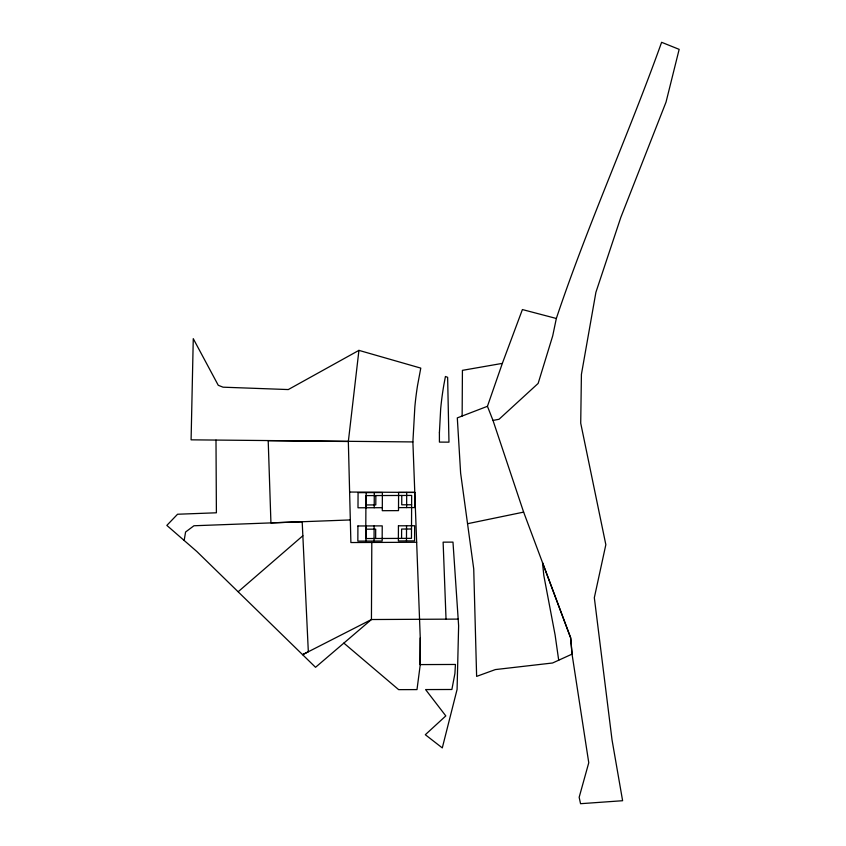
<?xml version="1.0" encoding="UTF-8"?>
<svg xmlns="http://www.w3.org/2000/svg" width="846" height="846" viewBox="0 0 846 846"><rect width="100%" height="100%" fill="white"/><g stroke="black" fill="none" stroke-linecap="round" stroke-linejoin="round"><path stroke-width="1.27" d="M365.948 541.091L366.022 525.948M366.107 507.759L366.181 492.615M374.048 541.059L374.122 525.905M374.207 507.727L374.281 492.573M375.645 538.5L375.687 529.152L365.789 529.194M375.846 495.576L375.793 504.914L365.906 504.956M401.575 538.394L401.617 529.046L411.505 529.004M401.776 495.46L401.734 504.808L411.621 504.766M406.471 540.932L406.545 525.778M406.63 507.6L406.693 492.446M349.62 492.044L414.804 492.414L414.73 507.558L398.519 507.632M371.806 542.455L371.436 619.526L315.537 667.304L196.854 551.518L166.842 525.398L177.554 514.241L216.396 512.792L215.994 440.11M412.89 441.929L191.09 439.835L193.269 338.664L218.268 385.3L223.058 387.182L288.285 389.562L358.926 350.371L420.779 368.116L417.522 385.607A373.488 348.912 -3.7 0 0 414.847 406.937L412.89 441.919L420.251 637.958L420.113 665.781L416.993 689.596L398.646 689.638L343.867 643.108M420.251 637.958L420.113 664.596L455.444 664.459L454.905 673.585L451.88 689.49L425.58 689.575L445.81 715.906L425.316 734.719L442.289 747.906L457.083 689.437L458.627 625.797L452.98 542.117L443.124 542.159L446.032 619.156M462.138 416.042L462.424 370.347L502.344 363.378L522.405 309.562L556.33 318.477C587.61 224.994 628.388 135.085 661.614 42.3L679.158 49.354L666.024 102.133L620.827 217.359L595.912 292.282L581.413 374.376L580.716 423.169L605.842 544.697L594.326 597.699L612.028 739.869L622.614 800.718L580.546 803.7L579.161 797.281L588.763 762.743L572.044 654.117L570.659 637.884L523.632 512.116L492.996 420.441L487.444 406.302L502.344 363.378M416.644 542.265L350.889 542.54L348.341 441.506L358.926 350.371M184.164 540.457L185.581 532.018L193.946 525.757L302.191 521.739L308.325 651.737L302.625 654.667L371.436 619.526L458.183 619.103M556.33 318.477L552.724 335.809L538.141 383.418L499.034 419.267L492.996 420.441M238.234 591.682L302.857 535.751M558.698 660.208L572.055 654.117L570.669 637.884L542.519 562.664L543.788 575.322L555.103 634.976L558.698 660.208L552.575 662.989L495.365 669.577L476.626 676.388L473.728 568.903L460.626 473.126L457.305 417.892L487.444 406.302M467.732 523.674L523.632 512.116M350.318 519.941L270.932 522.902L268.203 440.66L348.341 441.506M414.804 492.414L398.593 492.478L398.508 510.624L382.297 510.698L382.381 492.541L358.07 492.647L357.995 507.79L382.318 507.695M357.911 525.979L357.847 541.123L382.159 541.028L382.233 525.874L357.911 525.979M365.948 495.608L365.747 538.542L411.463 538.352L411.664 495.428L365.948 495.608M398.434 525.81L398.371 540.964L414.572 540.89L414.646 525.747L398.434 525.81M439.402 432.782L439.423 442.098L448.972 442.151L447.629 377.327L445.43 376.481L443.833 385.004A350.17 327.127 -3.7 0 0 440.681 408.819L439.402 432.782"/></g></svg>
